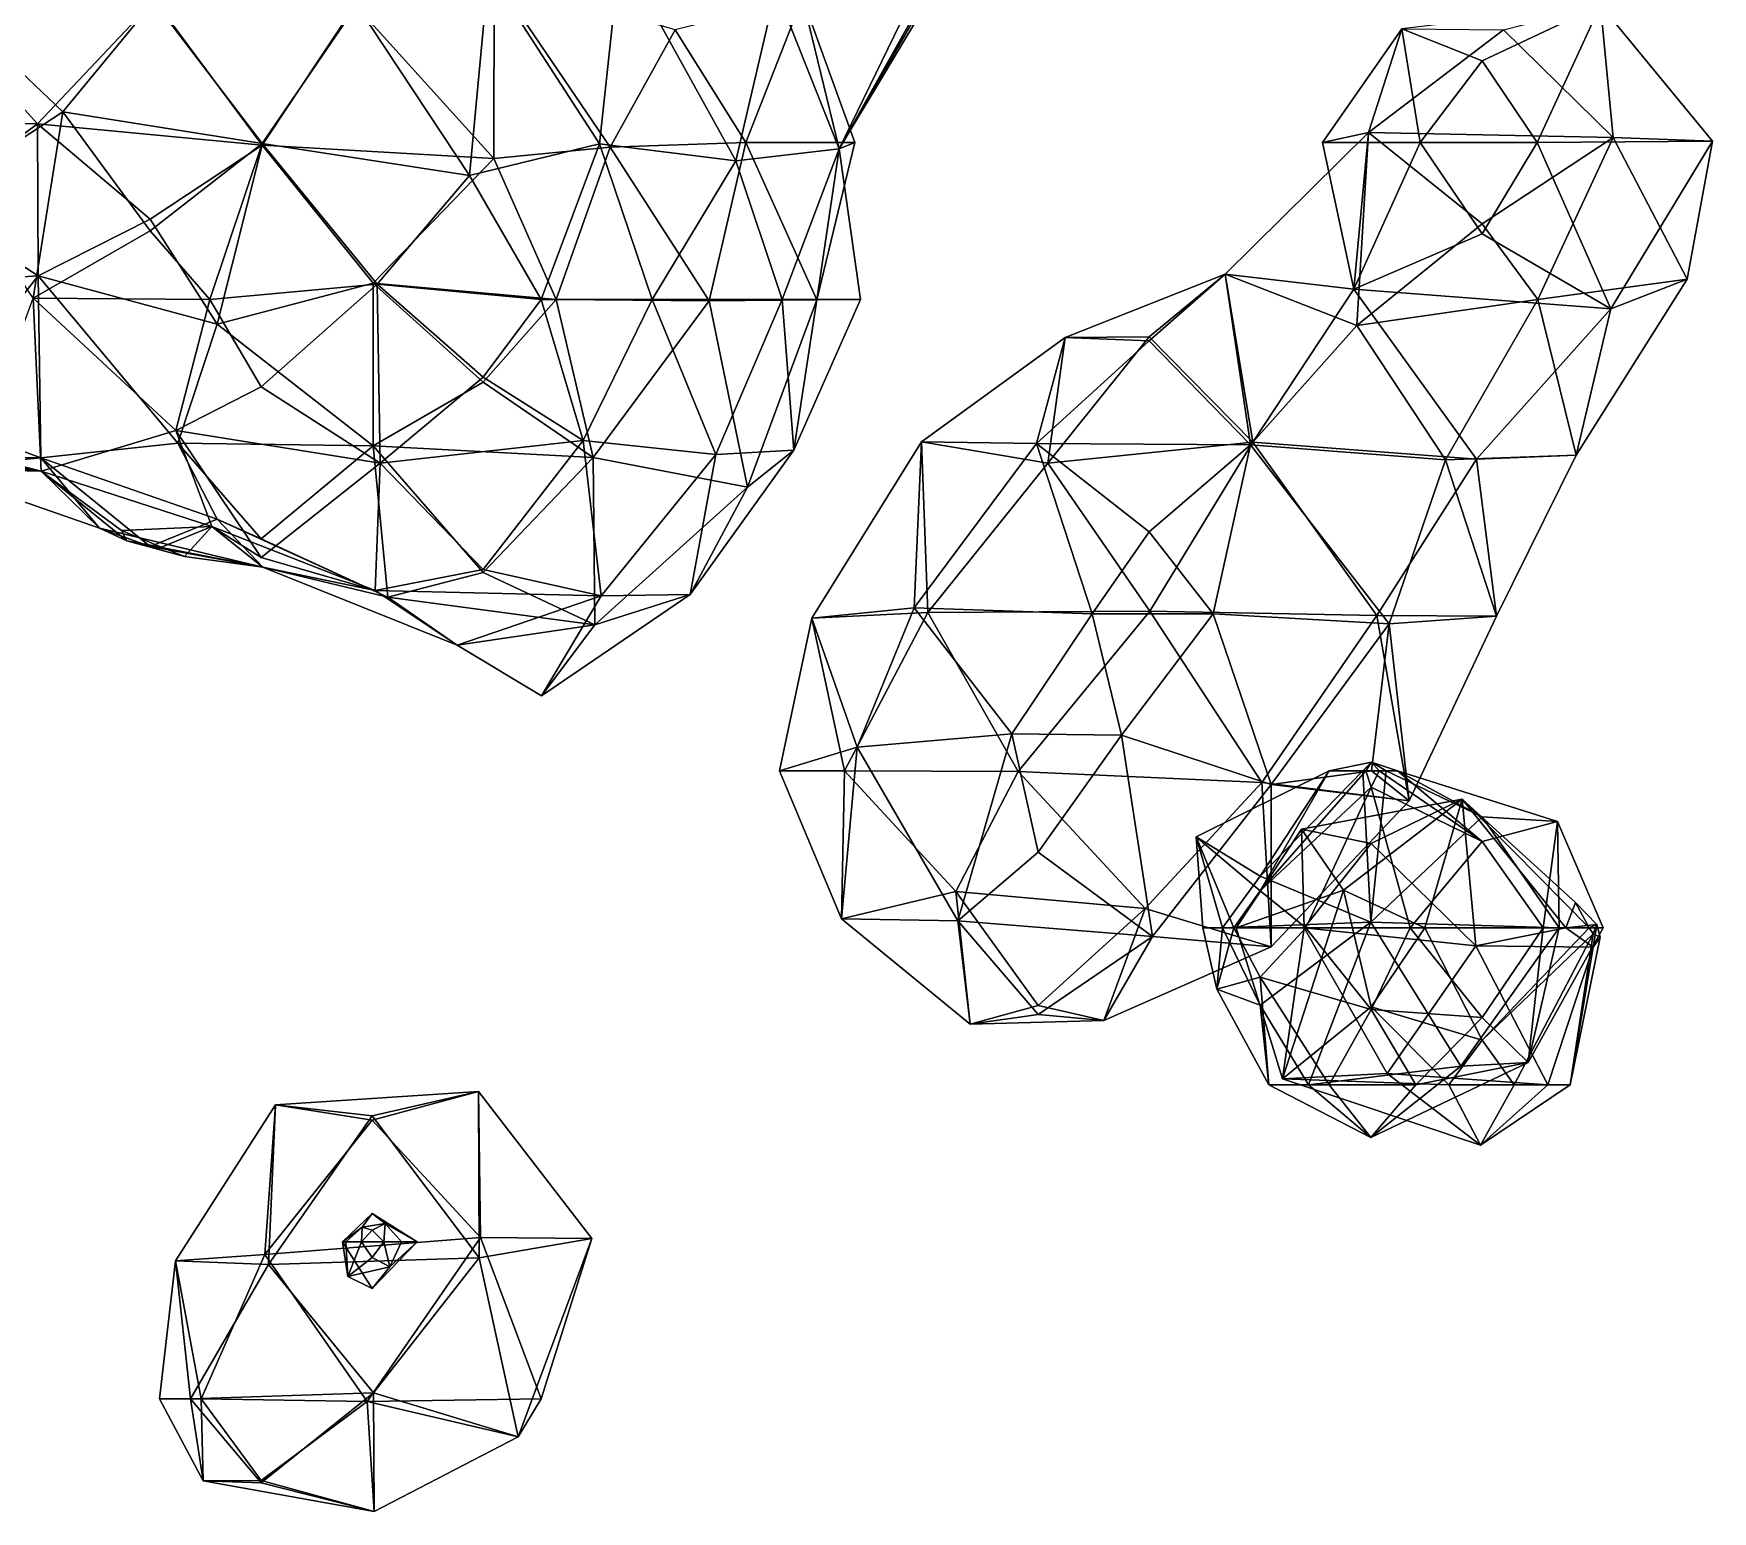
# Model space of a CAD drawing. Extents: x 290083 to 295691, y 4553739 to 4561622.
# Drawn here: x 294253.9 to 294444.5, y 4558769.4 to 4558937.1 of the extents above; entities that cross this region are included whole.
import ezdxf

# ---------------------------------------------------------------- set-up
doc = ezdxf.new("R2010")
doc.units = 0
doc.layers.add('Au_ppm_Pref_-_0_3', color=7, linetype='CONTINUOUS')

msp = doc.modelspace()

# ---------------------------------------------------------------- linework, layer by layer
at = {"layer": 'Au_ppm_Pref_-_0_3'}
for points in [[(294305.53, 4558944.09, 1788.28), (294320.5, 4558946.41, 1784.47), (294318.14, 4558924.6, 1788.04)], [(294320.5, 4558946.41, 1784.47), (294333.62, 4558922.66, 1782.88), (294318.14, 4558924.6, 1788.04)], [(294338.15, 4558942.14, 1780.67), (294333.62, 4558922.66, 1782.88), (294320.5, 4558946.41, 1784.47)], [(294267.56, 4558940.76, 1791.81), (294257.25, 4558928.24, 1791.24), (294241.96, 4558942.8, 1791.63)], [(294241.96, 4558942.8, 1791.63), (294257.25, 4558928.24, 1791.24), (294245.07, 4558920.29, 1790.69)], [(294290.42, 4558940.33, 1759.7), (294306.16, 4558922.94, 1759.93), (294306.2, 4558943.64, 1763.29)], [(294290.6, 4558940.33, 1792.1), (294305.53, 4558944.09, 1788.28), (294303.4, 4558921, 1791.7)], [(294303.4, 4558921, 1791.7), (294305.53, 4558944.09, 1788.28), (294318.14, 4558924.6, 1788.04)], [(294319.37, 4558924.23, 1761.38), (294306.2, 4558943.64, 1763.29), (294306.16, 4558922.94, 1759.93)], [(294326.73, 4558937.52, 1765.43), (294306.2, 4558943.64, 1763.29), (294319.37, 4558924.23, 1761.38)], [(294354.37, 4558942.56, 1776.32), (294345.36, 4558924.02, 1776.39), (294338.15, 4558942.14, 1780.67)], [(294354.37, 4558942.56, 1776.32), (294355.35, 4558941.88, 1776.08), (294345.36, 4558924.02, 1776.39)], [(294241.89, 4558940.66, 1759.75), (294229.24, 4558926.97, 1760.51), (294254.35, 4558926.87, 1760.32)], [(294267.63, 4558940.94, 1759.83), (294241.89, 4558940.66, 1759.75), (294254.35, 4558926.87, 1760.32)], [(294267.63, 4558940.94, 1759.83), (294254.35, 4558926.87, 1760.32), (294279.87, 4558924.43, 1760.2)], [(294267.56, 4558940.76, 1791.81), (294279.87, 4558924.63, 1791.46), (294257.25, 4558928.24, 1791.24)], [(294279.87, 4558924.63, 1791.46), (294267.56, 4558940.76, 1791.81), (294290.6, 4558940.33, 1792.1)], [(294267.63, 4558940.94, 1759.83), (294279.87, 4558924.43, 1760.2), (294290.42, 4558940.33, 1759.7)], [(294326.73, 4558937.52, 1765.43), (294334.76, 4558924.74, 1765.07), (294341.17, 4558941.16, 1770.96)], [(294338.15, 4558942.14, 1780.67), (294345.36, 4558924.02, 1776.39), (294333.62, 4558922.66, 1782.88)], [(294341.17, 4558941.16, 1770.96), (294334.76, 4558924.74, 1765.07), (294347.13, 4558924.74, 1769.92)], [(294341.17, 4558941.16, 1770.96), (294345.36, 4558924.02, 1776.39), (294355.35, 4558941.36, 1775.46)], [(294341.17, 4558941.16, 1770.96), (294347.13, 4558924.74, 1769.92), (294345.36, 4558924.02, 1776.39)], [(294355.96, 4558941.71, 1775.86), (294345.36, 4558924.02, 1776.39), (294355.35, 4558941.88, 1776.08)], [(294355.35, 4558941.36, 1775.46), (294345.36, 4558924.02, 1776.39), (294355.96, 4558941.71, 1775.86)], [(294290.6, 4558940.33, 1792.1), (294303.4, 4558921, 1791.7), (294279.87, 4558924.63, 1791.46)], [(294279.87, 4558924.43, 1760.2), (294306.16, 4558922.94, 1759.93), (294290.42, 4558940.33, 1759.7)], [(294431.76, 4558940.33, 1811.7), (294409.23, 4558937.64, 1811.49), (294418.35, 4558934, 1808.41)], [(294424.59, 4558924.74, 1808.55), (294431.76, 4558940.33, 1811.7), (294418.35, 4558934, 1808.41)], [(294433.19, 4558925.32, 1818.77), (294420.77, 4558937.54, 1816.9), (294431.76, 4558940.33, 1811.7)], [(294424.59, 4558924.74, 1808.55), (294444.47, 4558924.89, 1811.46), (294431.76, 4558940.33, 1811.7)], [(294444.47, 4558924.89, 1811.46), (294433.19, 4558925.32, 1818.77), (294431.76, 4558940.33, 1811.7)], [(294326.73, 4558937.52, 1765.43), (294319.37, 4558924.23, 1761.38), (294334.76, 4558924.74, 1765.07)], [(294400.2, 4558924.74, 1811.49), (294409.23, 4558937.64, 1811.49), (294405.43, 4558925.87, 1817.6)], [(294409.23, 4558937.64, 1811.49), (294400.2, 4558924.74, 1811.49), (294411.29, 4558924.74, 1808.17)], [(294409.23, 4558937.64, 1811.49), (294420.77, 4558937.54, 1816.9), (294405.43, 4558925.87, 1817.6)], [(294420.77, 4558937.54, 1816.9), (294433.19, 4558925.32, 1818.77), (294405.43, 4558925.87, 1817.6)], [(294409.23, 4558937.64, 1811.49), (294411.29, 4558924.74, 1808.17), (294418.35, 4558934, 1808.41)], [(294424.59, 4558924.74, 1808.55), (294418.35, 4558934, 1808.41), (294411.29, 4558924.74, 1808.17)], [(294245.07, 4558920.29, 1790.69), (294257.25, 4558928.24, 1791.24), (294253.86, 4558907.09, 1787.31)], [(294253.86, 4558907.09, 1787.31), (294257.25, 4558928.24, 1791.24), (294267.16, 4558914.73, 1791.07)], [(294267.16, 4558914.73, 1791.07), (294257.25, 4558928.24, 1791.24), (294279.87, 4558924.63, 1791.46)], [(294254.35, 4558926.87, 1760.32), (294229.24, 4558926.97, 1760.51), (294241.96, 4558917.69, 1761.63)], [(294254.42, 4558909.63, 1764.25), (294254.35, 4558926.87, 1760.32), (294241.96, 4558917.69, 1761.63)], [(294254.35, 4558926.87, 1760.32), (294254.42, 4558909.63, 1764.25), (294267.16, 4558916.04, 1761.08)], [(294254.35, 4558926.87, 1760.32), (294267.16, 4558916.04, 1761.08), (294279.87, 4558924.43, 1760.2)], [(294403.75, 4558908.11, 1810.73), (294405.43, 4558925.87, 1817.6), (294389.17, 4558909.8, 1817.22)], [(294389.17, 4558909.8, 1817.22), (294405.43, 4558925.87, 1817.6), (294404.1, 4558903.99, 1821.75)], [(294400.2, 4558924.74, 1811.49), (294405.43, 4558925.87, 1817.6), (294403.75, 4558908.11, 1810.73)], [(294418.35, 4558915.51, 1820.3), (294404.1, 4558903.99, 1821.75), (294405.43, 4558925.87, 1817.6)], [(294433.19, 4558925.32, 1818.77), (294418.35, 4558915.51, 1820.3), (294405.43, 4558925.87, 1817.6)], [(294273.92, 4558906.92, 1790.49), (294267.16, 4558914.73, 1791.07), (294279.87, 4558924.63, 1791.46)], [(294279.87, 4558924.43, 1760.2), (294267.16, 4558916.04, 1761.08), (294274.75, 4558904.15, 1763.02)], [(294279.87, 4558924.63, 1791.46), (294292.91, 4558908.66, 1791.46), (294273.92, 4558906.92, 1790.49)], [(294279.87, 4558924.43, 1760.2), (294274.75, 4558904.15, 1763.02), (294292.45, 4558908.79, 1760.49)], [(294292.91, 4558908.66, 1791.46), (294279.87, 4558924.63, 1791.46), (294303.4, 4558921, 1791.7)], [(294279.87, 4558924.43, 1760.2), (294292.45, 4558908.79, 1760.49), (294306.16, 4558922.94, 1759.93)], [(294303.4, 4558921, 1791.7), (294318.14, 4558924.6, 1788.04), (294311.54, 4558906.92, 1790.84)], [(294313.21, 4558906.92, 1760.09), (294319.37, 4558924.23, 1761.38), (294306.16, 4558922.94, 1759.93)], [(294324.13, 4558906.92, 1787.06), (294311.54, 4558906.92, 1790.84), (294318.14, 4558924.6, 1788.04)], [(294330.59, 4558906.77, 1764.25), (294319.37, 4558924.23, 1761.38), (294313.21, 4558906.92, 1760.09)], [(294333.62, 4558922.66, 1782.88), (294324.13, 4558906.92, 1787.06), (294318.14, 4558924.6, 1788.04)], [(294330.59, 4558906.77, 1764.25), (294334.76, 4558924.74, 1765.07), (294319.37, 4558924.23, 1761.38)], [(294342.81, 4558906.88, 1769.93), (294334.76, 4558924.74, 1765.07), (294330.59, 4558906.77, 1764.25)], [(294345.36, 4558924.02, 1776.39), (294338.89, 4558906.92, 1781.01), (294333.62, 4558922.66, 1782.88)], [(294347.13, 4558924.74, 1769.92), (294334.76, 4558924.74, 1765.07), (294342.81, 4558906.88, 1769.93)], [(294338.89, 4558906.92, 1781.01), (294345.36, 4558924.02, 1776.39), (294347.77, 4558906.92, 1775.86)], [(294347.13, 4558924.74, 1769.92), (294342.81, 4558906.88, 1769.93), (294345.36, 4558924.02, 1776.39)], [(294345.36, 4558924.02, 1776.39), (294342.81, 4558906.88, 1769.93), (294347.77, 4558906.92, 1775.86)], [(294411.29, 4558924.74, 1808.17), (294400.2, 4558924.74, 1811.49), (294403.75, 4558908.11, 1810.73)], [(294418.35, 4558914.39, 1808.05), (294411.29, 4558924.74, 1808.17), (294403.75, 4558908.11, 1810.73)], [(294424.59, 4558924.74, 1808.55), (294411.29, 4558924.74, 1808.17), (294418.35, 4558914.39, 1808.05)], [(294418.35, 4558915.51, 1820.3), (294433.19, 4558925.32, 1818.77), (294424.67, 4558906.92, 1820.41)], [(294424.59, 4558924.74, 1808.55), (294418.35, 4558914.39, 1808.05), (294432.95, 4558905.86, 1810.5)], [(294432.95, 4558905.86, 1810.5), (294444.47, 4558924.89, 1811.46), (294424.59, 4558924.74, 1808.55)], [(294441.62, 4558909.24, 1816.63), (294424.67, 4558906.92, 1820.41), (294433.19, 4558925.32, 1818.77)], [(294444.47, 4558924.89, 1811.46), (294432.95, 4558905.86, 1810.5), (294441.62, 4558909.24, 1816.63)], [(294433.19, 4558925.32, 1818.77), (294444.47, 4558924.89, 1811.46), (294441.62, 4558909.24, 1816.63)], [(294306.16, 4558922.94, 1759.93), (294292.45, 4558908.79, 1760.49), (294313.21, 4558906.92, 1760.09)], [(294324.13, 4558906.92, 1787.06), (294333.62, 4558922.66, 1782.88), (294338.89, 4558906.92, 1781.01)], [(294303.4, 4558921, 1791.7), (294311.54, 4558906.92, 1790.84), (294292.91, 4558908.66, 1791.46)], [(294227.54, 4558907.86, 1764.07), (294254.42, 4558909.63, 1764.25), (294241.96, 4558917.69, 1761.63)], [(294267.16, 4558916.04, 1761.08), (294254.42, 4558909.63, 1764.25), (294274.75, 4558904.15, 1763.02)], [(294253.86, 4558907.09, 1787.31), (294267.16, 4558914.73, 1791.07), (294273.92, 4558906.92, 1790.49)], [(294432.95, 4558905.86, 1810.5), (294418.35, 4558914.39, 1808.05), (294403.75, 4558908.11, 1810.73)], [(294424.67, 4558906.92, 1820.41), (294404.1, 4558903.99, 1821.75), (294418.35, 4558915.51, 1820.3)], [(294227.54, 4558907.86, 1764.07), (294241.96, 4558893.7, 1765.51), (294254.42, 4558909.63, 1764.25)], [(294254.42, 4558909.63, 1764.25), (294241.96, 4558893.7, 1765.51), (294254.75, 4558888.96, 1769.31)], [(294254.42, 4558909.63, 1764.25), (294254.75, 4558888.96, 1769.31), (294270.28, 4558890.64, 1765.96)], [(294254.42, 4558909.63, 1764.25), (294270.28, 4558890.64, 1765.96), (294274.75, 4558904.15, 1763.02)], [(294273.92, 4558906.92, 1790.49), (294292.91, 4558908.66, 1791.46), (294279.76, 4558897.02, 1791.04)], [(294292.47, 4558890.32, 1764.21), (294292.45, 4558908.79, 1760.49), (294274.75, 4558904.15, 1763.02)], [(294292.91, 4558908.66, 1791.46), (294293.26, 4558888.38, 1787.88), (294279.76, 4558897.02, 1791.04)], [(294292.45, 4558908.79, 1760.49), (294292.47, 4558890.32, 1764.21), (294304.96, 4558897.55, 1760.86)], [(294292.45, 4558908.79, 1760.49), (294304.96, 4558897.55, 1760.86), (294313.21, 4558906.92, 1760.09)], [(294304.96, 4558898.14, 1790.66), (294293.26, 4558888.38, 1787.88), (294292.91, 4558908.66, 1791.46)], [(294304.96, 4558898.14, 1790.66), (294292.91, 4558908.66, 1791.46), (294311.54, 4558906.92, 1790.84)], [(294380.55, 4558902.25, 1821.82), (294370.99, 4558902.62, 1817.43), (294389.17, 4558909.8, 1817.22)], [(294370.99, 4558902.62, 1817.43), (294380.55, 4558902.69, 1812.91), (294389.17, 4558909.8, 1817.22)], [(294392.04, 4558890.44, 1824.73), (294380.55, 4558902.25, 1821.82), (294389.17, 4558909.8, 1817.22)], [(294392.3, 4558890.74, 1810.67), (294389.17, 4558909.8, 1817.22), (294380.55, 4558902.69, 1812.91)], [(294403.75, 4558908.11, 1810.73), (294389.17, 4558909.8, 1817.22), (294392.3, 4558890.74, 1810.67)], [(294404.1, 4558903.99, 1821.75), (294392.04, 4558890.44, 1824.73), (294389.17, 4558909.8, 1817.22)], [(294429.02, 4558889.26, 1817.13), (294424.67, 4558906.92, 1820.41), (294441.62, 4558909.24, 1816.63)], [(294432.95, 4558905.86, 1810.5), (294429.02, 4558889.26, 1817.13), (294441.62, 4558909.24, 1816.63)], [(294253.86, 4558907.09, 1787.31), (294254.77, 4558887.46, 1782.65), (294247.36, 4558889.34, 1785.28)], [(294270.07, 4558892.09, 1787.06), (294253.86, 4558907.09, 1787.31), (294273.92, 4558906.92, 1790.49)], [(294270.07, 4558892.09, 1787.06), (294254.77, 4558887.46, 1782.65), (294253.86, 4558907.09, 1787.31)], [(294270.07, 4558892.09, 1787.06), (294273.92, 4558906.92, 1790.49), (294279.76, 4558897.02, 1791.04)], [(294316.29, 4558890.93, 1787.3), (294304.96, 4558898.14, 1790.66), (294311.54, 4558906.92, 1790.84)], [(294313.21, 4558906.92, 1760.09), (294304.96, 4558897.55, 1760.86), (294317.41, 4558888.99, 1763.9)], [(294316.29, 4558890.93, 1787.3), (294311.54, 4558906.92, 1790.84), (294324.13, 4558906.92, 1787.06)], [(294330.59, 4558906.77, 1764.25), (294313.21, 4558906.92, 1760.09), (294317.41, 4558888.99, 1763.9)], [(294316.29, 4558890.93, 1787.3), (294324.13, 4558906.92, 1787.06), (294331.37, 4558889.35, 1782)], [(294330.59, 4558906.77, 1764.25), (294317.41, 4558888.99, 1763.9), (294334.96, 4558885.66, 1768.81)], [(294338.89, 4558906.92, 1781.01), (294331.37, 4558889.35, 1782), (294324.13, 4558906.92, 1787.06)], [(294334.96, 4558885.66, 1768.81), (294342.81, 4558906.88, 1769.93), (294330.59, 4558906.77, 1764.25)], [(294338.89, 4558906.92, 1781.01), (294340.21, 4558889.85, 1775.25), (294331.37, 4558889.35, 1782)], [(294340.21, 4558889.85, 1775.25), (294342.81, 4558906.88, 1769.93), (294334.96, 4558885.66, 1768.81)], [(294338.89, 4558906.92, 1781.01), (294347.77, 4558906.92, 1775.86), (294340.21, 4558889.85, 1775.25)], [(294340.21, 4558889.85, 1775.25), (294347.77, 4558906.92, 1775.86), (294342.81, 4558906.88, 1769.93)], [(294417.68, 4558888.81, 1811.62), (294403.75, 4558908.11, 1810.73), (294392.3, 4558890.74, 1810.67)], [(294417.68, 4558888.81, 1811.62), (294432.95, 4558905.86, 1810.5), (294403.75, 4558908.11, 1810.73)], [(294414.19, 4558888.74, 1822.59), (294404.1, 4558903.99, 1821.75), (294424.67, 4558906.92, 1820.41)], [(294429.02, 4558889.26, 1817.13), (294414.19, 4558888.74, 1822.59), (294424.67, 4558906.92, 1820.41)], [(294432.95, 4558905.86, 1810.5), (294417.68, 4558888.81, 1811.62), (294429.02, 4558889.26, 1817.13)], [(294274.75, 4558904.15, 1763.02), (294270.28, 4558890.64, 1765.96), (294292.47, 4558890.32, 1764.21)], [(294367.73, 4558890.6, 1823.54), (294354.71, 4558890.8, 1817.45), (294370.99, 4558902.62, 1817.43)], [(294369.03, 4558888.36, 1812.01), (294370.99, 4558902.62, 1817.43), (294354.71, 4558890.8, 1817.45)], [(294380.55, 4558902.25, 1821.82), (294367.73, 4558890.6, 1823.54), (294370.99, 4558902.62, 1817.43)], [(294369.03, 4558888.36, 1812.01), (294392.3, 4558890.74, 1810.67), (294380.55, 4558902.69, 1812.91)], [(294369.03, 4558888.36, 1812.01), (294380.55, 4558902.69, 1812.91), (294370.99, 4558902.62, 1817.43)], [(294404.1, 4558903.99, 1821.75), (294414.19, 4558888.74, 1822.59), (294392.04, 4558890.44, 1824.73)], [(294392.04, 4558890.44, 1824.73), (294367.73, 4558890.6, 1823.54), (294380.55, 4558902.25, 1821.82)], [(294270.07, 4558892.09, 1787.06), (294279.76, 4558897.02, 1791.04), (294293.26, 4558888.38, 1787.88)], [(294304.96, 4558897.55, 1760.86), (294292.47, 4558890.32, 1764.21), (294317.41, 4558888.99, 1763.9)], [(294316.29, 4558890.93, 1787.3), (294293.26, 4558888.38, 1787.88), (294304.96, 4558898.14, 1790.66)], [(294229.78, 4558889.36, 1770.45), (294254.75, 4558888.96, 1769.31), (294241.96, 4558893.7, 1765.51)], [(294270.07, 4558892.09, 1787.06), (294274.15, 4558881.17, 1781.8), (294254.77, 4558887.46, 1782.65)], [(294270.07, 4558892.09, 1787.06), (294279.76, 4558877.67, 1785.61), (294274.15, 4558881.17, 1781.8)], [(294270.07, 4558892.09, 1787.06), (294293.26, 4558888.38, 1787.88), (294279.76, 4558877.67, 1785.61)], [(294254.77, 4558887.46, 1782.65), (294228.84, 4558889.66, 1781.68), (294237.84, 4558890.32, 1785.33)], [(294228.84, 4558889.66, 1781.68), (294254.77, 4558887.46, 1782.65), (294241.93, 4558887.75, 1775.87)], [(294229.78, 4558889.36, 1770.45), (294241.93, 4558887.75, 1775.87), (294254.75, 4558888.96, 1769.31)], [(294254.77, 4558887.46, 1782.65), (294237.84, 4558890.32, 1785.33), (294246.09, 4558889.49, 1785.33)], [(294254.77, 4558887.46, 1782.65), (294246.09, 4558889.49, 1785.33), (294247.36, 4558889.34, 1785.28)], [(294270.28, 4558890.64, 1765.96), (294254.75, 4558888.96, 1769.31), (294274.75, 4558882.01, 1769.92)], [(294270.28, 4558890.64, 1765.96), (294274.75, 4558882.01, 1769.92), (294279.76, 4558879.79, 1766.82)], [(294270.28, 4558890.64, 1765.96), (294279.76, 4558879.79, 1766.82), (294292.47, 4558890.32, 1764.21)], [(294292.47, 4558890.32, 1764.21), (294279.76, 4558879.79, 1766.82), (294294.11, 4558873.15, 1770.8)], [(294292.47, 4558890.32, 1764.21), (294294.11, 4558873.15, 1770.8), (294304.96, 4558875.97, 1765.54)], [(294292.47, 4558890.32, 1764.21), (294304.96, 4558875.97, 1765.54), (294317.41, 4558888.99, 1763.9)], [(294304.96, 4558876.31, 1786.06), (294293.26, 4558888.38, 1787.88), (294316.29, 4558890.93, 1787.3)], [(294318.32, 4558873.32, 1781.57), (294304.96, 4558876.31, 1786.06), (294316.29, 4558890.93, 1787.3)], [(294318.32, 4558873.32, 1781.57), (294316.29, 4558890.93, 1787.3), (294331.37, 4558889.35, 1782)], [(294318.32, 4558873.32, 1781.57), (294331.37, 4558889.35, 1782), (294328.44, 4558873.48, 1775.68)], [(294334.96, 4558885.66, 1768.81), (294328.44, 4558873.48, 1775.68), (294340.21, 4558889.85, 1775.25)], [(294331.37, 4558889.35, 1782), (294340.21, 4558889.85, 1775.25), (294328.44, 4558873.48, 1775.68)], [(294353.86, 4558871.95, 1824.3), (294342.23, 4558870.78, 1817.48), (294354.71, 4558890.8, 1817.45)], [(294355.41, 4558871.41, 1811.48), (294354.71, 4558890.8, 1817.45), (294342.23, 4558870.78, 1817.48)], [(294353.86, 4558871.95, 1824.3), (294354.71, 4558890.8, 1817.45), (294367.73, 4558890.6, 1823.54)], [(294374.08, 4558871.28, 1826.42), (294353.86, 4558871.95, 1824.3), (294367.73, 4558890.6, 1823.54)], [(294369.03, 4558888.36, 1812.01), (294354.71, 4558890.8, 1817.45), (294355.41, 4558871.41, 1811.48)], [(294380.55, 4558880.56, 1826.47), (294374.08, 4558871.28, 1826.42), (294367.73, 4558890.6, 1823.54)], [(294380.55, 4558880.56, 1826.47), (294367.73, 4558890.6, 1823.54), (294392.04, 4558890.44, 1824.73)], [(294369.03, 4558888.36, 1812.01), (294380.61, 4558871.56, 1810.32), (294392.3, 4558890.74, 1810.67)], [(294387.8, 4558871.28, 1826.79), (294380.55, 4558880.56, 1826.47), (294392.04, 4558890.44, 1824.73)], [(294380.61, 4558871.56, 1810.32), (294406.37, 4558871.1, 1811.29), (294392.3, 4558890.74, 1810.67)], [(294387.8, 4558871.28, 1826.79), (294392.04, 4558890.44, 1824.73), (294407.79, 4558870.14, 1824.5)], [(294414.19, 4558888.74, 1822.59), (294407.79, 4558870.14, 1824.5), (294392.04, 4558890.44, 1824.73)], [(294417.68, 4558888.81, 1811.62), (294392.3, 4558890.74, 1810.67), (294406.37, 4558871.1, 1811.29)], [(294429.02, 4558889.26, 1817.13), (294419.95, 4558871, 1817.82), (294414.19, 4558888.74, 1822.59)], [(294417.68, 4558888.81, 1811.62), (294419.95, 4558871, 1817.82), (294429.02, 4558889.26, 1817.13)], [(294241.93, 4558887.75, 1775.87), (294261.41, 4558880.98, 1775.86), (294254.75, 4558888.96, 1769.31)], [(294254.77, 4558887.46, 1782.65), (294261.41, 4558880.98, 1775.86), (294241.93, 4558887.75, 1775.87)], [(294261.41, 4558880.98, 1775.86), (294267.16, 4558878.92, 1772.47), (294254.75, 4558888.96, 1769.31)], [(294267.16, 4558878.92, 1772.47), (294274.75, 4558882.01, 1769.92), (294254.75, 4558888.96, 1769.31)], [(294264.48, 4558879.56, 1777.78), (294254.77, 4558887.46, 1782.65), (294263.9, 4558880.73, 1780.29)], [(294261.41, 4558880.98, 1775.86), (294254.77, 4558887.46, 1782.65), (294264.48, 4558879.56, 1777.78)], [(294254.77, 4558887.46, 1782.65), (294274.15, 4558881.17, 1781.8), (294263.9, 4558880.73, 1780.29)], [(294292.69, 4558873.9, 1781.6), (294279.76, 4558877.67, 1785.61), (294293.26, 4558888.38, 1787.88)], [(294292.69, 4558873.9, 1781.6), (294293.26, 4558888.38, 1787.88), (294304.96, 4558876.31, 1786.06)], [(294317.41, 4558888.99, 1763.9), (294304.96, 4558875.97, 1765.54), (294317.62, 4558870.02, 1769.78)], [(294317.41, 4558888.99, 1763.9), (294317.62, 4558870.02, 1769.78), (294334.96, 4558885.66, 1768.81)], [(294380.61, 4558871.56, 1810.32), (294369.03, 4558888.36, 1812.01), (294355.41, 4558871.41, 1811.48)], [(294417.68, 4558888.81, 1811.62), (294406.37, 4558871.1, 1811.29), (294419.95, 4558871, 1817.82)], [(294407.79, 4558870.14, 1824.5), (294414.19, 4558888.74, 1822.59), (294419.95, 4558871, 1817.82)], [(294328.44, 4558873.48, 1775.68), (294334.96, 4558885.66, 1768.81), (294317.62, 4558870.02, 1769.78)], [(294274.75, 4558882.01, 1769.92), (294267.16, 4558878.92, 1772.47), (294279.94, 4558876.55, 1775.84)], [(294279.94, 4558876.55, 1775.84), (294294.11, 4558873.15, 1770.8), (294274.75, 4558882.01, 1769.92)], [(294274.75, 4558882.01, 1769.92), (294294.11, 4558873.15, 1770.8), (294279.76, 4558879.79, 1766.82)], [(294261.41, 4558880.98, 1775.86), (294264.48, 4558879.56, 1777.78), (294279.94, 4558876.55, 1775.84)], [(294261.41, 4558880.98, 1775.86), (294279.94, 4558876.55, 1775.84), (294267.16, 4558878.92, 1772.47)], [(294263.9, 4558880.73, 1780.29), (294274.15, 4558881.17, 1781.8), (294268.44, 4558878.85, 1779.88)], [(294263.9, 4558880.73, 1780.29), (294268.44, 4558878.85, 1779.88), (294264.48, 4558879.56, 1777.78)], [(294271.04, 4558877.79, 1778.35), (294268.44, 4558878.85, 1779.88), (294274.15, 4558881.17, 1781.8)], [(294271.04, 4558877.79, 1778.35), (294274.15, 4558881.17, 1781.8), (294279.94, 4558876.55, 1775.84)], [(294274.15, 4558881.17, 1781.8), (294279.76, 4558877.67, 1785.61), (294292.69, 4558873.9, 1781.6)], [(294274.15, 4558881.17, 1781.8), (294292.69, 4558873.9, 1781.6), (294279.94, 4558876.55, 1775.84)], [(294387.8, 4558871.28, 1826.79), (294374.08, 4558871.28, 1826.42), (294380.55, 4558880.56, 1826.47)], [(294264.48, 4558879.56, 1777.78), (294271.04, 4558877.79, 1778.35), (294279.94, 4558876.55, 1775.84)], [(294268.44, 4558878.85, 1779.88), (294271.04, 4558877.79, 1778.35), (294264.48, 4558879.56, 1777.78)], [(294279.94, 4558876.55, 1775.84), (294292.69, 4558873.9, 1781.6), (294301.98, 4558867.72, 1776.39)], [(294279.94, 4558876.55, 1775.84), (294301.98, 4558867.72, 1776.39), (294294.11, 4558873.15, 1770.8)], [(294292.69, 4558873.9, 1781.6), (294304.96, 4558876.31, 1786.06), (294318.32, 4558873.32, 1781.57)], [(294304.96, 4558875.97, 1765.54), (294294.11, 4558873.15, 1770.8), (294317.62, 4558870.02, 1769.78)], [(294301.98, 4558867.72, 1776.39), (294292.69, 4558873.9, 1781.6), (294318.32, 4558873.32, 1781.57)], [(294294.11, 4558873.15, 1770.8), (294301.98, 4558867.72, 1776.39), (294317.62, 4558870.02, 1769.78)], [(294311.55, 4558861.96, 1775.86), (294301.98, 4558867.72, 1776.39), (294318.32, 4558873.32, 1781.57)], [(294328.44, 4558873.48, 1775.68), (294311.55, 4558861.96, 1775.86), (294318.32, 4558873.32, 1781.57)], [(294317.62, 4558870.02, 1769.78), (294311.55, 4558861.96, 1775.86), (294328.44, 4558873.48, 1775.68)], [(294347.4, 4558856.13, 1823.01), (294338.56, 4558853.47, 1817.43), (294342.23, 4558870.78, 1817.48)], [(294338.56, 4558853.47, 1817.43), (294345.97, 4558853.47, 1813.01), (294342.23, 4558870.78, 1817.48)], [(294353.86, 4558871.95, 1824.3), (294347.4, 4558856.13, 1823.01), (294342.23, 4558870.78, 1817.48)], [(294345.97, 4558853.47, 1813.01), (294355.41, 4558871.41, 1811.48), (294342.23, 4558870.78, 1817.48)], [(294345.97, 4558853.47, 1813.01), (294365.67, 4558853.38, 1810.72), (294355.41, 4558871.41, 1811.48)], [(294353.86, 4558871.95, 1824.3), (294364.94, 4558857.66, 1826.19), (294347.4, 4558856.13, 1823.01)], [(294374.08, 4558871.28, 1826.42), (294364.94, 4558857.66, 1826.19), (294353.86, 4558871.95, 1824.3)], [(294380.61, 4558871.56, 1810.32), (294355.41, 4558871.41, 1811.48), (294365.67, 4558853.38, 1810.72)], [(294377.41, 4558857.52, 1826.48), (294364.94, 4558857.66, 1826.19), (294374.08, 4558871.28, 1826.42)], [(294393.34, 4558852.15, 1811.23), (294380.61, 4558871.56, 1810.32), (294365.67, 4558853.38, 1810.72)], [(294377.41, 4558857.52, 1826.48), (294374.08, 4558871.28, 1826.42), (294387.8, 4558871.28, 1826.79)], [(294377.41, 4558857.52, 1826.48), (294387.8, 4558871.28, 1826.79), (294394.37, 4558851.91, 1825.46)], [(294393.34, 4558852.15, 1811.23), (294406.37, 4558871.1, 1811.29), (294380.61, 4558871.56, 1810.32)], [(294387.8, 4558871.28, 1826.79), (294407.79, 4558870.14, 1824.5), (294394.37, 4558851.91, 1825.46)], [(294410.06, 4558850.04, 1817.49), (294406.37, 4558871.1, 1811.29), (294393.34, 4558852.15, 1811.23)], [(294405.76, 4558853.47, 1823.37), (294394.37, 4558851.91, 1825.46), (294407.79, 4558870.14, 1824.5)], [(294405.76, 4558853.47, 1823.37), (294407.79, 4558870.14, 1824.5), (294410.06, 4558850.04, 1817.49)], [(294410.06, 4558850.04, 1817.49), (294419.95, 4558871, 1817.82), (294406.37, 4558871.1, 1811.29)], [(294407.79, 4558870.14, 1824.5), (294419.95, 4558871, 1817.82), (294410.06, 4558850.04, 1817.49)], [(294301.98, 4558867.72, 1776.39), (294311.55, 4558861.96, 1775.86), (294317.62, 4558870.02, 1769.78)], [(294358.81, 4558836.42, 1823.1), (294347.4, 4558856.13, 1823.01), (294364.94, 4558857.66, 1826.19)], [(294358.81, 4558836.42, 1823.1), (294364.94, 4558857.66, 1826.19), (294367.95, 4558844.23, 1826.45)], [(294377.41, 4558857.52, 1826.48), (294367.95, 4558844.23, 1826.45), (294364.94, 4558857.66, 1826.19)], [(294377.41, 4558857.52, 1826.48), (294380.91, 4558834.64, 1823.61), (294367.95, 4558844.23, 1826.45)], [(294394.37, 4558851.91, 1825.46), (294380.91, 4558834.64, 1823.61), (294377.41, 4558857.52, 1826.48)], [(294347.4, 4558856.13, 1823.01), (294345.62, 4558836.68, 1817.43), (294338.56, 4558853.47, 1817.43)], [(294347.4, 4558856.13, 1823.01), (294358.81, 4558836.42, 1823.1), (294345.62, 4558836.68, 1817.43)], [(294338.56, 4558853.47, 1817.43), (294345.62, 4558836.68, 1817.43), (294345.97, 4558853.47, 1813.01)], [(294345.62, 4558836.68, 1817.43), (294358.61, 4558839.77, 1812.46), (294345.97, 4558853.47, 1813.01)], [(294365.67, 4558853.38, 1810.72), (294345.97, 4558853.47, 1813.01), (294358.61, 4558839.77, 1812.46)], [(294358.61, 4558839.77, 1812.46), (294380.07, 4558837.83, 1812.68), (294365.67, 4558853.38, 1810.72)], [(294365.67, 4558853.38, 1810.72), (294380.07, 4558837.83, 1812.68), (294393.34, 4558852.15, 1811.23)], [(294400.97, 4558853.47, 1841.19), (294393.15, 4558839.84, 1842.59), (294385.87, 4558845.95, 1841.19)], [(294400.97, 4558853.47, 1841.19), (294385.87, 4558845.95, 1841.19), (294393.15, 4558841.49, 1839.24)], [(294405.75, 4558851.59, 1841.82), (294393.15, 4558839.84, 1842.59), (294405.12, 4558853.47, 1841.49)], [(294400.97, 4558853.47, 1841.19), (294405.12, 4558853.47, 1841.49), (294393.15, 4558839.84, 1842.59)], [(294400.97, 4558853.47, 1841.19), (294393.15, 4558841.49, 1839.24), (294404.78, 4558853.47, 1840.73)], [(294405.69, 4558836.27, 1835.6), (294404.78, 4558853.47, 1840.73), (294393.15, 4558841.49, 1839.24)], [(294394.37, 4558851.91, 1825.46), (294405.76, 4558853.47, 1823.37), (294410.06, 4558850.04, 1817.49)], [(294400.97, 4558853.47, 1841.19), (294405.76, 4558854.44, 1841.17), (294405.12, 4558853.47, 1841.49)], [(294405.76, 4558854.44, 1841.17), (294400.97, 4558853.47, 1841.19), (294404.78, 4558853.47, 1840.73)], [(294405.76, 4558854.44, 1841.17), (294404.78, 4558853.47, 1840.73), (294407.43, 4558853.47, 1840.4)], [(294407.43, 4558853.47, 1840.4), (294404.78, 4558853.47, 1840.73), (294405.69, 4558836.27, 1835.6)], [(294406.66, 4558853.47, 1841.62), (294405.12, 4558853.47, 1841.49), (294405.76, 4558854.44, 1841.17)], [(294405.75, 4558851.59, 1841.82), (294405.12, 4558853.47, 1841.49), (294406.66, 4558853.47, 1841.62)], [(294405.69, 4558836.27, 1835.6), (294418.35, 4558848.22, 1837), (294407.43, 4558853.47, 1840.4)], [(294405.75, 4558851.59, 1841.82), (294406.66, 4558853.47, 1841.62), (294418.35, 4558845.43, 1844.45)], [(294405.76, 4558854.44, 1841.17), (294408.73, 4558853.47, 1841.19), (294406.66, 4558853.47, 1841.62)], [(294408.73, 4558853.47, 1841.19), (294405.76, 4558854.44, 1841.17), (294407.43, 4558853.47, 1840.4)], [(294418.35, 4558845.43, 1844.45), (294406.66, 4558853.47, 1841.62), (294408.73, 4558853.47, 1841.19)], [(294418.35, 4558848.22, 1837), (294408.73, 4558853.47, 1841.19), (294407.43, 4558853.47, 1840.4)], [(294418.35, 4558845.43, 1844.45), (294408.73, 4558853.47, 1841.19), (294426.88, 4558847.71, 1841.19)], [(294418.35, 4558848.22, 1837), (294426.88, 4558847.71, 1841.19), (294408.73, 4558853.47, 1841.19)], [(294380.07, 4558837.83, 1812.68), (294394.38, 4558833.48, 1817.46), (294393.34, 4558852.15, 1811.23)], [(294380.91, 4558834.64, 1823.61), (294394.37, 4558851.91, 1825.46), (294394.38, 4558833.48, 1817.46)], [(294405.75, 4558851.59, 1841.82), (294398.3, 4558835.65, 1843.62), (294393.15, 4558839.84, 1842.59)], [(294394.38, 4558833.48, 1817.46), (294410.06, 4558850.04, 1817.49), (294393.34, 4558852.15, 1811.23)], [(294394.37, 4558851.91, 1825.46), (294410.06, 4558850.04, 1817.49), (294394.38, 4558833.48, 1817.46)], [(294405.75, 4558851.59, 1841.82), (294410.18, 4558835.65, 1845.04), (294398.3, 4558835.65, 1843.62)], [(294405.75, 4558851.59, 1841.82), (294418.35, 4558845.43, 1844.45), (294410.18, 4558835.65, 1845.04)], [(294397.83, 4558846.85, 1787.74), (294416.06, 4558850.23, 1787.74), (294405.75, 4558845.21, 1790.93)], [(294416.06, 4558850.23, 1787.74), (294397.83, 4558846.85, 1787.74), (294402.61, 4558839.92, 1784.83)], [(294416.06, 4558850.23, 1787.74), (294402.61, 4558839.92, 1784.83), (294411.82, 4558835.65, 1784.88)], [(294417.63, 4558833.59, 1792.65), (294405.75, 4558845.21, 1790.93), (294416.06, 4558850.23, 1787.74)], [(294416.06, 4558850.23, 1787.74), (294411.82, 4558835.65, 1784.88), (294430.47, 4558835.65, 1787.51)], [(294427.84, 4558835.65, 1789.2), (294417.63, 4558833.59, 1792.65), (294416.06, 4558850.23, 1787.74)], [(294427.84, 4558835.65, 1789.2), (294416.06, 4558850.23, 1787.74), (294428.93, 4558838.5, 1787.74)], [(294416.06, 4558850.23, 1787.74), (294430.47, 4558835.65, 1787.51), (294428.93, 4558838.5, 1787.74)], [(294427.07, 4558835.65, 1837.08), (294418.35, 4558848.22, 1837), (294405.69, 4558836.27, 1835.6)], [(294427.07, 4558835.65, 1837.08), (294426.88, 4558847.71, 1841.19), (294418.35, 4558848.22, 1837)], [(294426.88, 4558847.71, 1841.19), (294425.27, 4558835.65, 1844.45), (294418.35, 4558845.43, 1844.45)], [(294426.88, 4558847.71, 1841.19), (294432.06, 4558835.65, 1841.19), (294425.27, 4558835.65, 1844.45)], [(294427.07, 4558835.65, 1837.08), (294432.06, 4558835.65, 1841.19), (294426.88, 4558847.71, 1841.19)], [(294385.87, 4558845.95, 1841.19), (294393.15, 4558839.84, 1842.59), (294390.16, 4558835.65, 1842.6)], [(294386.62, 4558835.65, 1841.19), (294385.87, 4558845.95, 1841.19), (294390.16, 4558835.65, 1842.6)], [(294385.87, 4558845.95, 1841.19), (294388.86, 4558835.65, 1839.17), (294393.15, 4558841.49, 1839.24)], [(294385.87, 4558845.95, 1841.19), (294386.62, 4558835.65, 1841.19), (294388.86, 4558835.65, 1839.17)], [(294390.41, 4558835.65, 1787.74), (294397.83, 4558846.85, 1787.74), (294398.12, 4558835.65, 1791.33)], [(294397.83, 4558846.85, 1787.74), (294390.41, 4558835.65, 1787.74), (294402.61, 4558839.92, 1784.83)], [(294397.83, 4558846.85, 1787.74), (294405.75, 4558845.21, 1790.93), (294398.12, 4558835.65, 1791.33)], [(294410.18, 4558835.65, 1845.04), (294418.35, 4558845.43, 1844.45), (294425.27, 4558835.65, 1844.45)], [(294358.81, 4558836.42, 1823.1), (294367.95, 4558844.23, 1826.45), (294380.91, 4558834.64, 1823.61)], [(294417.63, 4558833.59, 1792.65), (294398.12, 4558835.65, 1791.33), (294405.75, 4558845.21, 1790.93)], [(294345.62, 4558836.68, 1817.43), (294360.23, 4558824.72, 1817.43), (294358.61, 4558839.77, 1812.46)], [(294360.23, 4558824.72, 1817.43), (294367.95, 4558826.84, 1814.5), (294358.61, 4558839.77, 1812.46)], [(294380.07, 4558837.83, 1812.68), (294358.61, 4558839.77, 1812.46), (294367.95, 4558826.84, 1814.5)], [(294393.15, 4558841.49, 1839.24), (294388.86, 4558835.65, 1839.17), (294405.69, 4558836.27, 1835.6)], [(294398.3, 4558835.65, 1843.62), (294390.16, 4558835.65, 1842.6), (294393.15, 4558839.84, 1842.59)], [(294390.41, 4558835.65, 1787.74), (294395.67, 4558818.51, 1787.74), (294402.61, 4558839.92, 1784.83)], [(294395.67, 4558818.51, 1787.74), (294405.75, 4558826.68, 1784.75), (294402.61, 4558839.92, 1784.83)], [(294411.82, 4558835.65, 1784.88), (294402.61, 4558839.92, 1784.83), (294405.75, 4558826.68, 1784.75)], [(294375.38, 4558825.14, 1817.43), (294380.07, 4558837.83, 1812.68), (294367.95, 4558826.84, 1814.5)], [(294380.07, 4558837.83, 1812.68), (294375.38, 4558825.14, 1817.43), (294394.38, 4558833.48, 1817.46)], [(294427.84, 4558835.65, 1789.2), (294428.93, 4558838.5, 1787.74), (294431.36, 4558836.01, 1787.77)], [(294428.93, 4558838.5, 1787.74), (294430.47, 4558835.65, 1787.51), (294431.36, 4558836.01, 1787.77)], [(294358.81, 4558836.42, 1823.1), (294360.23, 4558824.72, 1817.43), (294345.62, 4558836.68, 1817.43)], [(294358.81, 4558836.42, 1823.1), (294380.91, 4558834.64, 1823.61), (294367.95, 4558825.82, 1820.71)], [(294358.81, 4558836.42, 1823.1), (294367.95, 4558825.82, 1820.71), (294360.23, 4558824.72, 1817.43)], [(294405.69, 4558836.27, 1835.6), (294388.86, 4558835.65, 1839.17), (294393.15, 4558826.87, 1838.26)], [(294405.69, 4558836.27, 1835.6), (294393.15, 4558826.87, 1838.26), (294398.64, 4558817.83, 1837.84)], [(294405.69, 4558836.27, 1835.6), (294398.64, 4558817.83, 1837.84), (294415.93, 4558819.95, 1837.1)], [(294427.07, 4558835.65, 1837.08), (294405.69, 4558836.27, 1835.6), (294415.93, 4558819.95, 1837.1)], [(294427.84, 4558835.65, 1789.2), (294431.36, 4558836.01, 1787.77), (294430.95, 4558833.44, 1788.47)], [(294431.36, 4558836.01, 1787.77), (294430.47, 4558835.65, 1787.51), (294430.95, 4558834.97, 1787.51)], [(294431.71, 4558834.57, 1787.74), (294430.95, 4558833.44, 1788.47), (294431.36, 4558836.01, 1787.77)], [(294431.71, 4558834.57, 1787.74), (294431.36, 4558836.01, 1787.77), (294430.95, 4558834.97, 1787.51)], [(294367.95, 4558825.82, 1820.71), (294380.91, 4558834.64, 1823.61), (294375.38, 4558825.14, 1817.43)], [(294380.91, 4558834.64, 1823.61), (294394.38, 4558833.48, 1817.46), (294375.38, 4558825.14, 1817.43)], [(294388.23, 4558828.69, 1841.19), (294386.62, 4558835.65, 1841.19), (294390.16, 4558835.65, 1842.6)], [(294386.62, 4558835.65, 1841.19), (294388.23, 4558828.69, 1841.19), (294388.86, 4558835.65, 1839.17)], [(294388.23, 4558828.69, 1841.19), (294390.16, 4558835.65, 1842.6), (294393.15, 4558830.04, 1843.06)], [(294388.23, 4558828.69, 1841.19), (294393.15, 4558826.87, 1838.26), (294388.86, 4558835.65, 1839.17)], [(294398.3, 4558835.65, 1843.62), (294393.15, 4558830.04, 1843.06), (294390.16, 4558835.65, 1842.6)], [(294395.67, 4558818.51, 1787.74), (294390.41, 4558835.65, 1787.74), (294398.12, 4558835.65, 1791.33)], [(294405.75, 4558826.37, 1844.04), (294393.15, 4558830.04, 1843.06), (294398.3, 4558835.65, 1843.62)], [(294395.67, 4558818.51, 1787.74), (294398.12, 4558835.65, 1791.33), (294407.54, 4558819.12, 1792.41)], [(294417.63, 4558833.59, 1792.65), (294407.54, 4558819.12, 1792.41), (294398.12, 4558835.65, 1791.33)], [(294410.18, 4558835.65, 1845.04), (294405.75, 4558826.37, 1844.04), (294398.3, 4558835.65, 1843.62)], [(294405.75, 4558826.37, 1844.04), (294410.18, 4558835.65, 1845.04), (294418.35, 4558825.46, 1844.59)], [(294405.75, 4558826.68, 1784.75), (294418.35, 4558822.9, 1786.05), (294411.82, 4558835.65, 1784.88)], [(294410.18, 4558835.65, 1845.04), (294425.27, 4558835.65, 1844.45), (294418.35, 4558825.46, 1844.59)], [(294411.82, 4558835.65, 1784.88), (294418.35, 4558822.9, 1786.05), (294430.47, 4558835.65, 1787.51)], [(294427.07, 4558835.65, 1837.08), (294415.93, 4558819.95, 1837.1), (294423.56, 4558820.37, 1841.19)], [(294417.63, 4558833.59, 1792.65), (294427.84, 4558835.65, 1789.2), (294430.95, 4558833.44, 1788.47)], [(294423.56, 4558820.37, 1841.19), (294418.35, 4558825.46, 1844.59), (294425.27, 4558835.65, 1844.45)], [(294418.35, 4558822.9, 1786.05), (294430.95, 4558834.97, 1787.51), (294430.47, 4558835.65, 1787.51)], [(294418.35, 4558822.9, 1786.05), (294421.95, 4558817.83, 1786.04), (294430.95, 4558834.97, 1787.51)], [(294428.31, 4558817.83, 1787.74), (294430.95, 4558834.97, 1787.51), (294421.95, 4558817.83, 1786.04)], [(294427.07, 4558835.65, 1837.08), (294423.56, 4558820.37, 1841.19), (294432.06, 4558835.65, 1841.19)], [(294432.06, 4558835.65, 1841.19), (294423.56, 4558820.37, 1841.19), (294425.27, 4558835.65, 1844.45)], [(294428.31, 4558817.83, 1787.74), (294431.71, 4558834.57, 1787.74), (294430.95, 4558834.97, 1787.51)], [(294428.31, 4558817.83, 1787.74), (294430.95, 4558833.44, 1788.47), (294431.71, 4558834.57, 1787.74)], [(294417.63, 4558833.59, 1792.65), (294425.77, 4558817.83, 1791.23), (294407.54, 4558819.12, 1792.41)], [(294417.63, 4558833.59, 1792.65), (294430.95, 4558833.44, 1788.47), (294425.77, 4558817.83, 1791.23)], [(294428.31, 4558817.83, 1787.74), (294425.77, 4558817.83, 1791.23), (294430.95, 4558833.44, 1788.47)], [(294393.15, 4558830.04, 1843.06), (294394.13, 4558817.83, 1841.19), (294388.23, 4558828.69, 1841.19)], [(294393.15, 4558826.87, 1838.26), (294388.23, 4558828.69, 1841.19), (294394.13, 4558817.83, 1841.19)], [(294405.75, 4558826.37, 1844.04), (294400.96, 4558817.83, 1843.45), (294393.15, 4558830.04, 1843.06)], [(294393.15, 4558830.04, 1843.06), (294400.96, 4558817.83, 1843.45), (294394.13, 4558817.83, 1841.19)], [(294360.23, 4558824.72, 1817.43), (294375.38, 4558825.14, 1817.43), (294367.95, 4558826.84, 1814.5)], [(294393.15, 4558826.87, 1838.26), (294394.13, 4558817.83, 1841.19), (294398.64, 4558817.83, 1837.84)], [(294414.54, 4558817.83, 1785.94), (294405.75, 4558826.68, 1784.75), (294395.67, 4558818.51, 1787.74)], [(294405.75, 4558826.37, 1844.04), (294410.79, 4558817.83, 1843.57), (294400.96, 4558817.83, 1843.45)], [(294405.75, 4558826.68, 1784.75), (294414.54, 4558817.83, 1785.94), (294418.35, 4558822.9, 1786.05)], [(294405.75, 4558826.37, 1844.04), (294418.35, 4558825.46, 1844.59), (294410.79, 4558817.83, 1843.57)], [(294375.38, 4558825.14, 1817.43), (294360.23, 4558824.72, 1817.43), (294367.95, 4558825.82, 1820.71)], [(294410.79, 4558817.83, 1843.57), (294418.35, 4558825.46, 1844.59), (294423.56, 4558820.37, 1841.19)], [(294418.35, 4558822.9, 1786.05), (294414.54, 4558817.83, 1785.94), (294421.95, 4558817.83, 1786.04)], [(294418.13, 4558810.97, 1788), (294395.67, 4558818.51, 1787.74), (294407.54, 4558819.12, 1792.41)], [(294415.93, 4558819.95, 1837.1), (294398.64, 4558817.83, 1837.84), (294405.69, 4558811.84, 1841.07)], [(294423.56, 4558820.37, 1841.19), (294405.69, 4558811.84, 1841.07), (294410.79, 4558817.83, 1843.57)], [(294405.69, 4558811.84, 1841.07), (294423.56, 4558820.37, 1841.19), (294415.93, 4558819.95, 1837.1)], [(294418.13, 4558810.97, 1788), (294407.54, 4558819.12, 1792.41), (294425.77, 4558817.83, 1791.23)], [(294281.37, 4558815.56, 1805.55), (294304.43, 4558817.08, 1805.55), (294292.36, 4558814.3, 1810.32)], [(294304.43, 4558817.08, 1805.55), (294281.37, 4558815.56, 1805.55), (294292.36, 4558813.82, 1800.95)], [(294304.43, 4558817.08, 1805.55), (294304.5, 4558798.18, 1810.67), (294292.36, 4558814.3, 1810.32)], [(294304.43, 4558817.08, 1805.55), (294292.36, 4558813.82, 1800.95), (294304.63, 4558800.52, 1799.72)], [(294304.5, 4558798.18, 1810.67), (294304.43, 4558817.08, 1805.55), (294317.29, 4558800.4, 1805.64)], [(294304.43, 4558817.08, 1805.55), (294304.63, 4558800.52, 1799.72), (294317.29, 4558800.4, 1805.64)], [(294405.69, 4558811.84, 1841.07), (294394.13, 4558817.83, 1841.19), (294400.96, 4558817.83, 1843.45)], [(294394.13, 4558817.83, 1841.19), (294405.69, 4558811.84, 1841.07), (294398.64, 4558817.83, 1837.84)], [(294395.67, 4558818.51, 1787.74), (294418.13, 4558810.97, 1788), (294414.54, 4558817.83, 1785.94)], [(294405.69, 4558811.84, 1841.07), (294400.96, 4558817.83, 1843.45), (294410.79, 4558817.83, 1843.57)], [(294421.95, 4558817.83, 1786.04), (294414.54, 4558817.83, 1785.94), (294418.13, 4558810.97, 1788)], [(294428.31, 4558817.83, 1787.74), (294418.13, 4558810.97, 1788), (294425.77, 4558817.83, 1791.23)], [(294418.13, 4558810.97, 1788), (294428.31, 4558817.83, 1787.74), (294421.95, 4558817.83, 1786.04)], [(294270.02, 4558797.84, 1805.55), (294281.37, 4558815.56, 1805.55), (294280.56, 4558797.46, 1810.27)], [(294281.37, 4558815.56, 1805.55), (294270.02, 4558797.84, 1805.55), (294280.17, 4558798.57, 1800.29)], [(294281.37, 4558815.56, 1805.55), (294280.17, 4558798.57, 1800.29), (294292.36, 4558813.82, 1800.95)], [(294281.37, 4558815.56, 1805.55), (294292.36, 4558814.3, 1810.32), (294280.56, 4558797.46, 1810.27)], [(294292.36, 4558813.82, 1800.95), (294280.17, 4558798.57, 1800.29), (294304.63, 4558800.52, 1799.72)], [(294304.5, 4558798.18, 1810.67), (294280.56, 4558797.46, 1810.27), (294292.36, 4558814.3, 1810.32)], [(294291.19, 4558801.66, 1817.43), (294288.96, 4558800.01, 1815.83), (294292.36, 4558803.21, 1816.37)], [(294292.36, 4558803.21, 1816.37), (294288.96, 4558800.01, 1815.83), (294297.47, 4558800.01, 1815.03)], [(294291.19, 4558801.66, 1817.43), (294289.37, 4558800.01, 1817.43), (294288.96, 4558800.01, 1815.83)], [(294289.37, 4558800.01, 1817.43), (294291.19, 4558801.66, 1817.43), (294291.15, 4558800.01, 1818)], [(294291.19, 4558801.66, 1817.43), (294292.36, 4558801.35, 1817.88), (294291.15, 4558800.01, 1818)], [(294293.83, 4558802.09, 1817.43), (294291.19, 4558801.66, 1817.43), (294292.36, 4558803.21, 1816.37)], [(294291.19, 4558801.66, 1817.43), (294293.83, 4558802.09, 1817.43), (294292.36, 4558801.35, 1817.88)], [(294293.83, 4558802.09, 1817.43), (294292.36, 4558803.21, 1816.37), (294297.47, 4558800.01, 1815.03)], [(294293.68, 4558800.01, 1818.05), (294292.36, 4558801.35, 1817.88), (294293.83, 4558802.09, 1817.43)], [(294293.68, 4558800.01, 1818.05), (294293.83, 4558802.09, 1817.43), (294295.68, 4558800.01, 1817.43)], [(294295.68, 4558800.01, 1817.43), (294293.83, 4558802.09, 1817.43), (294297.47, 4558800.01, 1815.03)], [(294280.17, 4558798.57, 1800.29), (294291.79, 4558781.9, 1799.63), (294304.63, 4558800.52, 1799.72)], [(294289.37, 4558800.01, 1817.43), (294289.57, 4558796.07, 1817.43), (294288.96, 4558800.01, 1815.83)], [(294289.57, 4558796.07, 1817.43), (294292.36, 4558794.73, 1815.67), (294288.96, 4558800.01, 1815.83)], [(294297.47, 4558800.01, 1815.03), (294288.96, 4558800.01, 1815.83), (294292.36, 4558794.73, 1815.67)], [(294289.57, 4558796.07, 1817.43), (294289.37, 4558800.01, 1817.43), (294291.15, 4558800.01, 1818)], [(294289.57, 4558796.07, 1817.43), (294291.15, 4558800.01, 1818), (294292.36, 4558798.24, 1818.03)], [(294293.68, 4558800.01, 1818.05), (294291.15, 4558800.01, 1818), (294292.36, 4558801.35, 1817.88)], [(294293.68, 4558800.01, 1818.05), (294292.36, 4558798.24, 1818.03), (294291.15, 4558800.01, 1818)], [(294291.79, 4558781.9, 1799.63), (294311.52, 4558782.19, 1802.46), (294304.63, 4558800.52, 1799.72)], [(294293.68, 4558800.01, 1818.05), (294294.36, 4558797.19, 1817.43), (294292.36, 4558798.24, 1818.03)], [(294294.36, 4558797.19, 1817.43), (294297.47, 4558800.01, 1815.03), (294292.36, 4558794.73, 1815.67)], [(294293.68, 4558800.01, 1818.05), (294295.68, 4558800.01, 1817.43), (294294.36, 4558797.19, 1817.43)], [(294294.36, 4558797.19, 1817.43), (294295.68, 4558800.01, 1817.43), (294297.47, 4558800.01, 1815.03)], [(294304.5, 4558798.18, 1810.67), (294317.29, 4558800.4, 1805.64), (294308.92, 4558777.9, 1806.04)], [(294304.63, 4558800.52, 1799.72), (294311.52, 4558782.19, 1802.46), (294317.29, 4558800.4, 1805.64)], [(294311.52, 4558782.19, 1802.46), (294308.92, 4558777.9, 1806.04), (294317.29, 4558800.4, 1805.64)], [(294272.94, 4558782.19, 1802.34), (294270.02, 4558797.84, 1805.55), (294268.19, 4558782.19, 1805.55)], [(294268.19, 4558782.19, 1805.55), (294270.02, 4558797.84, 1805.55), (294271.72, 4558782.19, 1809.34)], [(294280.17, 4558798.57, 1800.29), (294270.02, 4558797.84, 1805.55), (294272.94, 4558782.19, 1802.34)], [(294280.56, 4558797.46, 1810.27), (294271.72, 4558782.19, 1809.34), (294270.02, 4558797.84, 1805.55)], [(294272.94, 4558782.19, 1802.34), (294291.79, 4558781.9, 1799.63), (294280.17, 4558798.57, 1800.29)], [(294292.51, 4558782.87, 1810.17), (294280.56, 4558797.46, 1810.27), (294304.5, 4558798.18, 1810.67)], [(294294.36, 4558797.19, 1817.43), (294289.57, 4558796.07, 1817.43), (294292.36, 4558798.24, 1818.03)], [(294292.51, 4558782.87, 1810.17), (294304.5, 4558798.18, 1810.67), (294308.92, 4558777.9, 1806.04)], [(294280.56, 4558797.46, 1810.27), (294292.51, 4558782.87, 1810.17), (294271.72, 4558782.19, 1809.34)], [(294289.57, 4558796.07, 1817.43), (294294.36, 4558797.19, 1817.43), (294292.36, 4558794.73, 1815.67)], [(294292.51, 4558782.87, 1810.17), (294279.76, 4558772.68, 1808.72), (294271.72, 4558782.19, 1809.34)], [(294292.51, 4558782.87, 1810.17), (294292.58, 4558769.43, 1805.55), (294279.76, 4558772.68, 1808.72)], [(294292.51, 4558782.87, 1810.17), (294308.92, 4558777.9, 1806.04), (294292.58, 4558769.43, 1805.55)], [(294272.94, 4558782.19, 1802.34), (294268.19, 4558782.19, 1805.55), (294273.17, 4558772.88, 1805.55)], [(294273.17, 4558772.88, 1805.55), (294268.19, 4558782.19, 1805.55), (294271.72, 4558782.19, 1809.34)], [(294273.17, 4558772.88, 1805.55), (294271.72, 4558782.19, 1809.34), (294279.76, 4558772.68, 1808.72)], [(294279.76, 4558772.94, 1802.47), (294291.79, 4558781.9, 1799.63), (294272.94, 4558782.19, 1802.34)], [(294272.94, 4558782.19, 1802.34), (294273.17, 4558772.88, 1805.55), (294279.76, 4558772.94, 1802.47)], [(294292.58, 4558769.43, 1805.55), (294291.79, 4558781.9, 1799.63), (294279.76, 4558772.94, 1802.47)], [(294311.52, 4558782.19, 1802.46), (294291.79, 4558781.9, 1799.63), (294308.92, 4558777.9, 1806.04)], [(294308.92, 4558777.9, 1806.04), (294291.79, 4558781.9, 1799.63), (294292.58, 4558769.43, 1805.55)], [(294279.76, 4558772.94, 1802.47), (294273.17, 4558772.88, 1805.55), (294292.58, 4558769.43, 1805.55)], [(294292.58, 4558769.43, 1805.55), (294273.17, 4558772.88, 1805.55), (294279.76, 4558772.68, 1808.72)]]:
    msp.add_3dface(points, dxfattribs=at)

doc.saveas('drawing.dxf')
